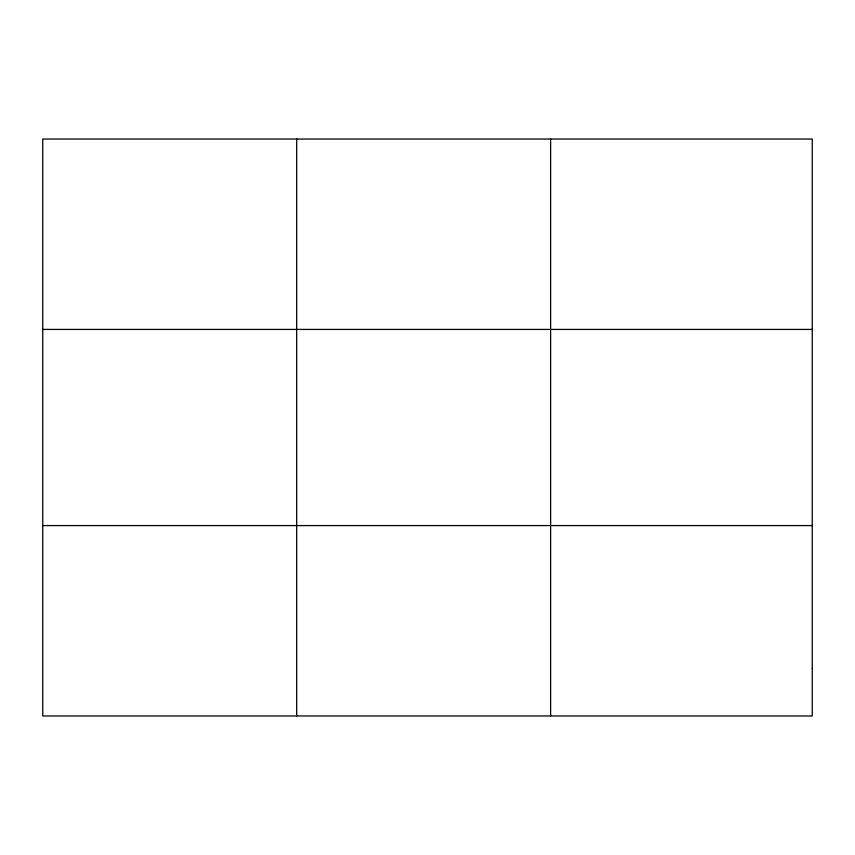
<?xml version="1.0" encoding="UTF-8"?>
<svg xmlns="http://www.w3.org/2000/svg" width="855" height="855" viewBox="0 0 855 855"><rect width="100%" height="100%" fill="white"/><g stroke="black" fill="none" stroke-linecap="round" stroke-linejoin="round"><path stroke-width="1.28" d="M296.685 715.966L296.685 139.034M550.62 715.966L550.62 139.034M42.75 329.421L812.25 329.421M42.75 525.579L812.25 525.579M812.25 668.375L812.25 715.966L42.75 715.966L42.75 139.034L812.25 139.034L812.25 668.375"/></g></svg>
